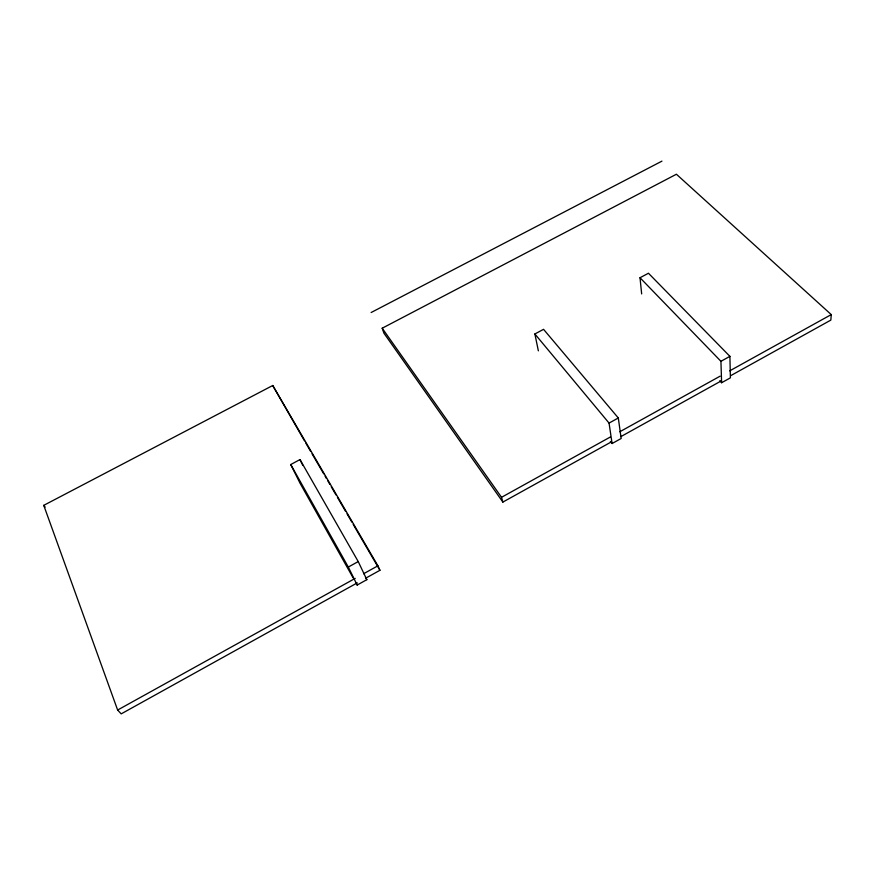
<?xml version="1.0" encoding="UTF-8"?>
<svg xmlns="http://www.w3.org/2000/svg" width="875" height="875" viewBox="0 0 875 875"><rect width="100%" height="100%" fill="white"/><g stroke="black" fill="none" stroke-linecap="round" stroke-linejoin="round"><path stroke-width="1.31" d="M611.406 441.864L502.873 502.086L383.928 333.178L382.2 328.212L676.408 174.234L831.25 314.595L830.856 320.097L730.669 375.681M357.284 582.87L121.198 713.869L117.633 710.041L43.75 505.345L272.738 385.503L377.902 565.808L379.936 570.292L365.63 578.233M620.944 436.57L721.131 380.975M355.819 582.684L357.153 585.058L366.833 579.677L358.225 561.575L299.994 459.583L290.741 464.538L300.103 483.328L353.172 577.959M610.378 441.427L612.095 443.516L621.152 438.495L618.308 417.977L543.561 329.328L534.877 333.966L538.366 350.842M719.742 380.756L721.612 382.725L730.395 377.847L729.903 356.355L648.452 273.23L640.019 277.747L641.659 293.923M357.153 585.058L348.316 567.055L358.225 561.575M612.095 443.516L609.055 423.084L618.308 417.977M721.612 382.725L720.934 361.309L729.903 356.355M117.633 710.041L355.217 578.375M363.573 573.748L377.902 565.808M502.873 502.086L501.528 497.306L610.236 437.062M619.795 431.769L720.147 376.152M729.706 370.858L831.25 314.595M371.131 312.517L661.948 161.131M640.019 277.747L720.934 361.309M534.877 333.966L609.055 423.084M43.75 505.345L45.128 507.073M382.2 328.212L501.528 497.306M304.5 440.869L272.738 385.503M305.878 443.22L310.669 451.456M312.047 453.808L323.706 473.812M325.073 476.164L326.452 478.516M327.819 480.867L329.875 484.4M331.253 486.752L336.044 494.988M337.422 497.35L345.647 511.459M347.025 513.822L351.827 522.058M353.194 524.409L379.936 570.292M365.488 577.325L366.833 579.677M290.741 464.538L348.316 567.055M299.994 459.583L302.859 465.489"/></g></svg>
